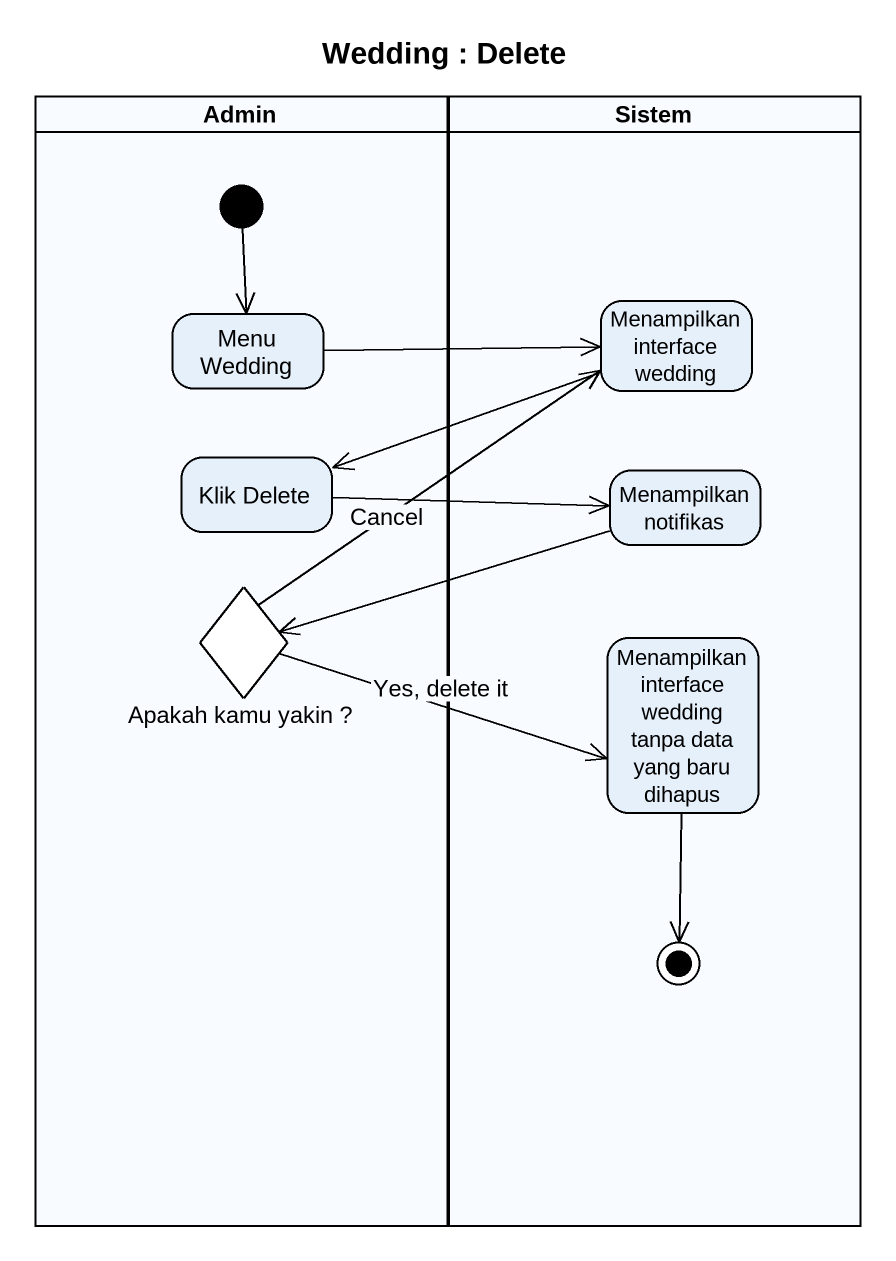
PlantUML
@startuml
title Wedding : Delete
hide empty description
state Admin <<partition>> {
  state "Menu Wedding" as Menu_Wedding
  state "Klik Delete" as Klik_Delete
  state "Apakah kamu yakin ?" as Apakah_kamu_yakin <<choice>>
  [*] --> Menu_Wedding
}
state Sistem <<partition>> {
  state "Menampilkan interface wedding" as Menampilkan_interface
  state "Menampilkan notifikas" as Menampilkan_notifikas
  state "Menampilkan interface wedding tanpa data yang baru dihapus" as Menampilkan_interface_2
  Menampilkan_interface_2 --> [*]
}
Menu_Wedding -right-> Menampilkan_interface
Menampilkan_interface -left-> Klik_Delete
Klik_Delete -right-> Menampilkan_notifikas
Menampilkan_notifikas -left-> Apakah_kamu_yakin
Apakah_kamu_yakin -up-> Menampilkan_interface : Cancel
Apakah_kamu_yakin -right-> Menampilkan_interface_2 : Yes, delete it
@enduml
